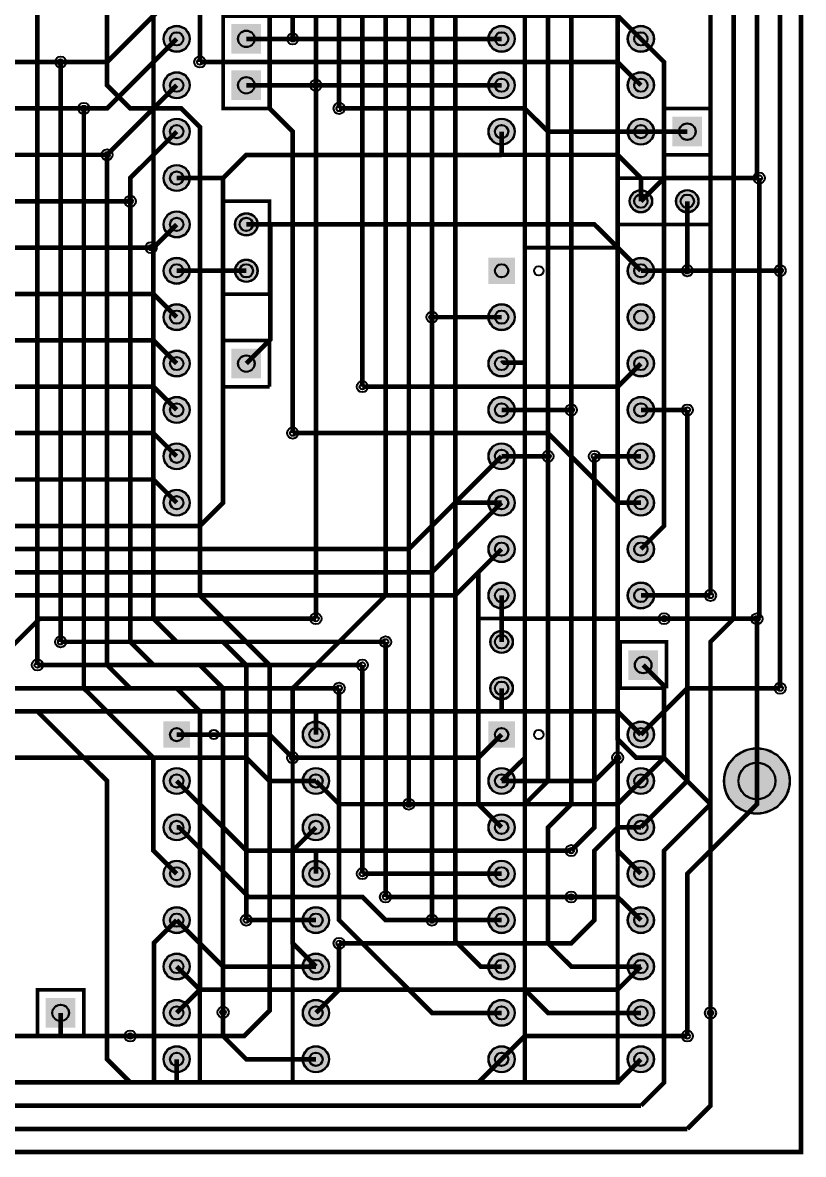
# Model space of a CAD drawing. Header units: millimetres. Extents: x 0 to 244, y -1 to 136.
# Drawn here: x 197.3 to 240, y -0.1 to 61.8 of the extents above; entities that cross this region are included whole.
import ezdxf

# ---------------------------------------------------------------- set-up
doc = ezdxf.new("R2010")
doc.units = ezdxf.units.MM
for name, color, linetype, true_color in [('BoardOutLine', 7, 'Continuous', 0xff00ff), ('BottomLayer', 7, 'Continuous', 0x0000ff), ('BottomSolderMaskLayer', 7, 'Continuous', 0xaa00ff), ('Hole', 7, 'Continuous', 0x222222), ('Multi-Layer', 7, 'Continuous', 0xc0c0c0), ('TopLayer', 7, 'Continuous', 0xff0000), ('TopSilkLayer', 7, 'Continuous', 0xffcc00), ('TopSolderMaskLayer', 7, 'Continuous', 0x800080)]:
    doc.layers.add(name, color=color, linetype=linetype, true_color=true_color)

msp = doc.modelspace()

# ---------------------------------------------------------------- hatches: boundary and pattern name
at = {"layer": 'BottomSolderMaskLayer'}
for points in [[(205.017, 60.96, 1), (206.464, 60.96, 1)], [(210.363, 61.773), (210.363, 60.147), (208.738, 60.147), (208.738, 61.773)], [(222.797, 60.96, 1), (224.244, 60.96, 1)], [(230.417, 60.96, 1), (231.864, 60.96, 1)], [(205.017, 58.42, 1), (206.464, 58.42, 1)], [(210.363, 59.233), (210.363, 57.607), (208.738, 57.607), (208.738, 59.233)], [(222.797, 58.42, 1), (224.244, 58.42, 1)], [(230.417, 58.42, 1), (231.864, 58.42, 1)], [(205.017, 55.88, 1), (206.464, 55.88, 1)], [(222.797, 55.88, 1), (224.244, 55.88, 1)], [(230.417, 55.88, 1), (231.864, 55.88, 1)], [(234.493, 56.693), (234.493, 55.067), (232.868, 55.067), (232.868, 56.693)], [(205.017, 53.34, 1), (206.464, 53.34, 1)], [(230.518, 52.07, 1), (231.763, 52.07, 1)], [(233.058, 52.07, 1), (234.303, 52.07, 1)], [(205.017, 50.8, 1), (206.464, 50.8, 1)], [(208.928, 50.8, 1), (210.173, 50.8, 1)], [(205.017, 48.26, 1), (206.464, 48.26, 1)], [(224.244, 48.984), (224.244, 47.536), (222.797, 47.536), (222.797, 48.984)], [(230.417, 48.26, 1), (231.864, 48.26, 1)], [(208.928, 48.26, 1), (210.173, 48.26, 1)], [(205.017, 45.72, 1), (206.464, 45.72, 1)], [(222.797, 45.72, 1), (224.244, 45.72, 1)], [(230.417, 45.72, 1), (231.864, 45.72, 1)], [(205.017, 43.18, 1), (206.464, 43.18, 1)], [(210.363, 43.993), (210.363, 42.367), (208.738, 42.367), (208.738, 43.993)], [(222.797, 43.18, 1), (224.244, 43.18, 1)], [(230.417, 43.18, 1), (231.864, 43.18, 1)], [(205.017, 40.64, 1), (206.464, 40.64, 1)], [(222.797, 40.64, 1), (224.244, 40.64, 1)], [(230.417, 40.64, 1), (231.864, 40.64, 1)], [(205.017, 38.1, 1), (206.464, 38.1, 1)], [(222.797, 38.1, 1), (224.244, 38.1, 1)], [(230.417, 38.1, 1), (231.864, 38.1, 1)], [(205.017, 35.56, 1), (206.464, 35.56, 1)], [(222.797, 35.56, 1), (224.244, 35.56, 1)], [(230.417, 35.56, 1), (231.864, 35.56, 1)], [(222.797, 33.02, 1), (224.244, 33.02, 1)], [(230.417, 33.02, 1), (231.864, 33.02, 1)], [(222.797, 30.48, 1), (224.244, 30.48, 1)], [(230.417, 30.48, 1), (231.864, 30.48, 1)], [(222.898, 27.94, 1), (224.143, 27.94, 1)], [(232.08, 27.483), (232.08, 25.857), (230.455, 25.857), (230.455, 27.483)], [(222.898, 25.4, 1), (224.143, 25.4, 1)], [(206.464, 23.584), (206.464, 22.136), (205.017, 22.136), (205.017, 23.584)], [(212.637, 22.86, 1), (214.084, 22.86, 1)], [(224.244, 23.584), (224.244, 22.136), (222.797, 22.136), (222.797, 23.584)], [(230.417, 22.86, 1), (231.864, 22.86, 1)], [(235.687, 20.32, 1), (239.294, 20.32, 1)], [(205.017, 20.32, 1), (206.464, 20.32, 1)], [(212.637, 20.32, 1), (214.084, 20.32, 1)], [(222.797, 20.32, 1), (224.244, 20.32, 1)], [(230.417, 20.32, 1), (231.864, 20.32, 1)], [(205.017, 17.78, 1), (206.464, 17.78, 1)], [(212.637, 17.78, 1), (214.084, 17.78, 1)], [(222.797, 17.78, 1), (224.244, 17.78, 1)], [(230.417, 17.78, 1), (231.864, 17.78, 1)], [(205.017, 15.24, 1), (206.464, 15.24, 1)], [(212.637, 15.24, 1), (214.084, 15.24, 1)], [(222.797, 15.24, 1), (224.244, 15.24, 1)], [(230.417, 15.24, 1), (231.864, 15.24, 1)], [(205.017, 12.7, 1), (206.464, 12.7, 1)], [(212.637, 12.7, 1), (214.084, 12.7, 1)], [(222.797, 12.7, 1), (224.244, 12.7, 1)], [(230.417, 12.7, 1), (231.864, 12.7, 1)], [(205.017, 10.16, 1), (206.464, 10.16, 1)], [(212.637, 10.16, 1), (214.084, 10.16, 1)], [(222.797, 10.16, 1), (224.244, 10.16, 1)], [(230.417, 10.16, 1), (231.864, 10.16, 1)], [(200.203, 8.433), (200.203, 6.807), (198.578, 6.807), (198.578, 8.433)], [(205.017, 7.62, 1), (206.464, 7.62, 1)], [(212.637, 7.62, 1), (214.084, 7.62, 1)], [(222.797, 7.62, 1), (224.244, 7.62, 1)], [(230.417, 7.62, 1), (231.864, 7.62, 1)], [(205.017, 5.08, 1), (206.464, 5.08, 1)], [(212.637, 5.08, 1), (214.084, 5.08, 1)], [(222.797, 5.08, 1), (224.244, 5.08, 1)], [(230.417, 5.08, 1), (231.864, 5.08, 1)]]:
    msp.add_hatch(color=256, dxfattribs=at).paths.add_polyline_path(points)
at = {"layer": 'Multi-Layer'}
for points in [[(205.042, 60.96, 1), (206.439, 60.96, 1)], [(210.338, 61.748), (210.338, 60.173), (208.763, 60.173), (208.763, 61.748)], [(222.822, 60.96, 1), (224.219, 60.96, 1)], [(230.442, 60.96, 1), (231.839, 60.96, 1)], [(205.042, 58.42, 1), (206.439, 58.42, 1)], [(210.338, 59.208), (210.338, 57.633), (208.763, 57.633), (208.763, 59.208)], [(222.822, 58.42, 1), (224.219, 58.42, 1)], [(230.442, 58.42, 1), (231.839, 58.42, 1)], [(205.042, 55.88, 1), (206.439, 55.88, 1)], [(222.822, 55.88, 1), (224.219, 55.88, 1)], [(230.442, 55.88, 1), (231.839, 55.88, 1)], [(234.468, 56.668), (234.468, 55.093), (232.893, 55.093), (232.893, 56.668)], [(205.042, 53.34, 1), (206.439, 53.34, 1)], [(230.544, 52.07, 1), (231.737, 52.07, 1)], [(233.084, 52.07, 1), (234.277, 52.07, 1)], [(205.042, 50.8, 1), (206.439, 50.8, 1)], [(208.954, 50.8, 1), (210.147, 50.8, 1)], [(205.042, 48.26, 1), (206.439, 48.26, 1)], [(208.954, 48.26, 1), (210.147, 48.26, 1)], [(224.219, 48.959), (224.219, 47.562), (222.822, 47.562), (222.822, 48.959)], [(230.442, 48.26, 1), (231.839, 48.26, 1)], [(205.042, 45.72, 1), (206.439, 45.72, 1)], [(222.822, 45.72, 1), (224.219, 45.72, 1)], [(230.442, 45.72, 1), (231.839, 45.72, 1)], [(205.042, 43.18, 1), (206.439, 43.18, 1)], [(210.338, 43.967), (210.338, 42.393), (208.763, 42.393), (208.763, 43.967)], [(222.822, 43.18, 1), (224.219, 43.18, 1)], [(230.442, 43.18, 1), (231.839, 43.18, 1)], [(205.042, 40.64, 1), (206.439, 40.64, 1)], [(222.822, 40.64, 1), (224.219, 40.64, 1)], [(230.442, 40.64, 1), (231.839, 40.64, 1)], [(205.042, 38.1, 1), (206.439, 38.1, 1)], [(222.822, 38.1, 1), (224.219, 38.1, 1)], [(230.442, 38.1, 1), (231.839, 38.1, 1)], [(205.042, 35.56, 1), (206.439, 35.56, 1)], [(222.822, 35.56, 1), (224.219, 35.56, 1)], [(230.442, 35.56, 1), (231.839, 35.56, 1)], [(222.822, 33.02, 1), (224.219, 33.02, 1)], [(230.442, 33.02, 1), (231.839, 33.02, 1)], [(222.822, 30.48, 1), (224.219, 30.48, 1)], [(230.442, 30.48, 1), (231.839, 30.48, 1)], [(222.924, 27.94, 1), (224.117, 27.94, 1)], [(232.055, 27.457), (232.055, 25.883), (230.48, 25.883), (230.48, 27.457)], [(222.924, 25.4, 1), (224.117, 25.4, 1)], [(206.439, 23.559), (206.439, 22.162), (205.042, 22.162), (205.042, 23.559)], [(212.662, 22.86, 1), (214.059, 22.86, 1)], [(224.219, 23.559), (224.219, 22.162), (222.822, 22.162), (222.822, 23.559)], [(230.442, 22.86, 1), (231.839, 22.86, 1)], [(205.042, 20.32, 1), (206.439, 20.32, 1)], [(212.662, 20.32, 1), (214.059, 20.32, 1)], [(222.822, 20.32, 1), (224.219, 20.32, 1)], [(230.442, 20.32, 1), (231.839, 20.32, 1)], [(205.042, 17.78, 1), (206.439, 17.78, 1)], [(212.662, 17.78, 1), (214.059, 17.78, 1)], [(222.822, 17.78, 1), (224.219, 17.78, 1)], [(230.442, 17.78, 1), (231.839, 17.78, 1)], [(205.042, 15.24, 1), (206.439, 15.24, 1)], [(212.662, 15.24, 1), (214.059, 15.24, 1)], [(222.822, 15.24, 1), (224.219, 15.24, 1)], [(230.442, 15.24, 1), (231.839, 15.24, 1)], [(205.042, 12.7, 1), (206.439, 12.7, 1)], [(212.662, 12.7, 1), (214.059, 12.7, 1)], [(222.822, 12.7, 1), (224.219, 12.7, 1)], [(230.442, 12.7, 1), (231.839, 12.7, 1)], [(205.042, 10.16, 1), (206.439, 10.16, 1)], [(212.662, 10.16, 1), (214.059, 10.16, 1)], [(222.822, 10.16, 1), (224.219, 10.16, 1)], [(230.442, 10.16, 1), (231.839, 10.16, 1)], [(200.178, 8.407), (200.178, 6.833), (198.603, 6.833), (198.603, 8.407)], [(205.042, 7.62, 1), (206.439, 7.62, 1)], [(212.662, 7.62, 1), (214.059, 7.62, 1)], [(222.822, 7.62, 1), (224.219, 7.62, 1)], [(230.442, 7.62, 1), (231.839, 7.62, 1)], [(205.042, 5.08, 1), (206.439, 5.08, 1)], [(212.662, 5.08, 1), (214.059, 5.08, 1)], [(222.822, 5.08, 1), (224.219, 5.08, 1)], [(230.442, 5.08, 1), (231.839, 5.08, 1)]]:
    msp.add_hatch(color=256, dxfattribs=at).paths.add_polyline_path(points)
at = {"layer": 'TopSolderMaskLayer'}
for points in [[(205.017, 60.96, 1), (206.464, 60.96, 1)], [(210.363, 61.773), (210.363, 60.147), (208.738, 60.147), (208.738, 61.773)], [(222.797, 60.96, 1), (224.244, 60.96, 1)], [(230.417, 60.96, 1), (231.864, 60.96, 1)], [(205.017, 58.42, 1), (206.464, 58.42, 1)], [(210.363, 59.233), (210.363, 57.607), (208.738, 57.607), (208.738, 59.233)], [(222.797, 58.42, 1), (224.244, 58.42, 1)], [(230.417, 58.42, 1), (231.864, 58.42, 1)], [(205.017, 55.88, 1), (206.464, 55.88, 1)], [(222.797, 55.88, 1), (224.244, 55.88, 1)], [(230.417, 55.88, 1), (231.864, 55.88, 1)], [(234.493, 56.693), (234.493, 55.067), (232.868, 55.067), (232.868, 56.693)], [(205.017, 53.34, 1), (206.464, 53.34, 1)], [(230.518, 52.07, 1), (231.763, 52.07, 1)], [(233.058, 52.07, 1), (234.303, 52.07, 1)], [(205.017, 50.8, 1), (206.464, 50.8, 1)], [(208.928, 50.8, 1), (210.173, 50.8, 1)], [(205.017, 48.26, 1), (206.464, 48.26, 1)], [(224.244, 48.984), (224.244, 47.536), (222.797, 47.536), (222.797, 48.984)], [(230.417, 48.26, 1), (231.864, 48.26, 1)], [(208.928, 48.26, 1), (210.173, 48.26, 1)], [(205.017, 45.72, 1), (206.464, 45.72, 1)], [(222.797, 45.72, 1), (224.244, 45.72, 1)], [(230.417, 45.72, 1), (231.864, 45.72, 1)], [(205.017, 43.18, 1), (206.464, 43.18, 1)], [(210.363, 43.993), (210.363, 42.367), (208.738, 42.367), (208.738, 43.993)], [(222.797, 43.18, 1), (224.244, 43.18, 1)], [(230.417, 43.18, 1), (231.864, 43.18, 1)], [(205.017, 40.64, 1), (206.464, 40.64, 1)], [(222.797, 40.64, 1), (224.244, 40.64, 1)], [(230.417, 40.64, 1), (231.864, 40.64, 1)], [(205.017, 38.1, 1), (206.464, 38.1, 1)], [(222.797, 38.1, 1), (224.244, 38.1, 1)], [(230.417, 38.1, 1), (231.864, 38.1, 1)], [(205.017, 35.56, 1), (206.464, 35.56, 1)], [(222.797, 35.56, 1), (224.244, 35.56, 1)], [(230.417, 35.56, 1), (231.864, 35.56, 1)], [(222.797, 33.02, 1), (224.244, 33.02, 1)], [(230.417, 33.02, 1), (231.864, 33.02, 1)], [(222.797, 30.48, 1), (224.244, 30.48, 1)], [(230.417, 30.48, 1), (231.864, 30.48, 1)], [(222.898, 27.94, 1), (224.143, 27.94, 1)], [(232.08, 27.483), (232.08, 25.857), (230.455, 25.857), (230.455, 27.483)], [(222.898, 25.4, 1), (224.143, 25.4, 1)], [(206.464, 23.584), (206.464, 22.136), (205.017, 22.136), (205.017, 23.584)], [(212.637, 22.86, 1), (214.084, 22.86, 1)], [(224.244, 23.584), (224.244, 22.136), (222.797, 22.136), (222.797, 23.584)], [(230.417, 22.86, 1), (231.864, 22.86, 1)], [(235.687, 20.32, 1), (239.294, 20.32, 1)], [(205.017, 20.32, 1), (206.464, 20.32, 1)], [(212.637, 20.32, 1), (214.084, 20.32, 1)], [(222.797, 20.32, 1), (224.244, 20.32, 1)], [(230.417, 20.32, 1), (231.864, 20.32, 1)], [(205.017, 17.78, 1), (206.464, 17.78, 1)], [(212.637, 17.78, 1), (214.084, 17.78, 1)], [(222.797, 17.78, 1), (224.244, 17.78, 1)], [(230.417, 17.78, 1), (231.864, 17.78, 1)], [(205.017, 15.24, 1), (206.464, 15.24, 1)], [(212.637, 15.24, 1), (214.084, 15.24, 1)], [(222.797, 15.24, 1), (224.244, 15.24, 1)], [(230.417, 15.24, 1), (231.864, 15.24, 1)], [(205.017, 12.7, 1), (206.464, 12.7, 1)], [(212.637, 12.7, 1), (214.084, 12.7, 1)], [(222.797, 12.7, 1), (224.244, 12.7, 1)], [(230.417, 12.7, 1), (231.864, 12.7, 1)], [(205.017, 10.16, 1), (206.464, 10.16, 1)], [(212.637, 10.16, 1), (214.084, 10.16, 1)], [(222.797, 10.16, 1), (224.244, 10.16, 1)], [(230.417, 10.16, 1), (231.864, 10.16, 1)], [(200.203, 8.433), (200.203, 6.807), (198.578, 6.807), (198.578, 8.433)], [(205.017, 7.62, 1), (206.464, 7.62, 1)], [(212.637, 7.62, 1), (214.084, 7.62, 1)], [(222.797, 7.62, 1), (224.244, 7.62, 1)], [(230.417, 7.62, 1), (231.864, 7.62, 1)], [(205.017, 5.08, 1), (206.464, 5.08, 1)], [(212.637, 5.08, 1), (214.084, 5.08, 1)], [(222.797, 5.08, 1), (224.244, 5.08, 1)], [(230.417, 5.08, 1), (231.864, 5.08, 1)]]:
    msp.add_hatch(color=256, dxfattribs=at).paths.add_polyline_path(points)

# ---------------------------------------------------------------- linework, layer by layer
at = {"layer": 'BoardOutLine', "const_width": 0.254}
msp.add_lwpolyline([(0.127, 0), (239.903, 0), (239.903, 129.921), (0, 129.921), (0, 0), (0.127, 0)], close=True, dxfattribs=at)
at = {"layer": 'BottomLayer', "const_width": 0.254}
for points in [[(223.52, 121.92), (227.33, 118.11), (227.33, 69.85), (226.06, 68.58), (226.06, 38.1)], [(223.52, 119.38), (226.06, 116.84), (226.06, 71.12), (224.79, 69.85), (224.79, 21.59), (223.52, 20.32)], [(231.14, 119.38), (228.6, 116.84), (228.6, 68.58), (227.33, 67.31), (227.33, 40.64)], [(213.36, 93.98), (214.63, 93.98), (215.9, 92.71), (215.9, 41.91)], [(218.443, 19.05), (218.443, 91.44)], [(207.01, 59.69), (207.01, 87.63), (205.74, 88.9)], [(220.98, 35.56), (220.98, 73.66), (219.71, 74.93), (219.71, 87.63)], [(212.09, 78.74), (212.09, 60.96)], [(213.36, 77.47), (213.36, 58.42)], [(214.63, 76.2), (214.63, 57.15)], [(210.82, 74.93), (210.82, 57.15), (212.09, 55.88), (212.09, 39.37)], [(212.09, 21.59), (212.09, 25.4), (217.17, 30.48), (217.17, 73.66)], [(219.71, 45.72), (219.71, 72.39)], [(190.5, 68.58), (196.85, 68.58), (198.12, 67.31), (198.12, 26.67)], [(201.93, 67.31), (201.93, 58.42), (203.2, 57.15), (205.994, 57.15), (207.01, 56.134), (207.01, 30.48), (210.82, 26.67), (210.82, 7.749), (209.422, 6.35), (203.2, 6.35)], [(232.41, 64.77), (230.632, 64.77), (229.87, 64.008), (229.87, 22.606), (230.886, 21.59), (232.41, 21.59), (234.95, 19.05), (234.95, 7.62)], [(190.5, 63.5), (194.31, 63.5), (195.58, 62.23), (195.58, 25.4), (196.85, 24.13), (198.12, 24.13), (201.93, 20.32), (201.93, 5.08), (203.2, 3.81), (229.87, 3.81), (231.14, 5.08)], [(199.39, 59.69), (199.39, 27.94)], [(213.36, 58.42), (213.36, 29.21)], [(200.66, 57.15), (200.66, 25.4), (204.47, 21.59), (204.47, 16.51), (205.74, 15.24)], [(233.68, 55.88), (231.14, 55.88)], [(201.93, 54.61), (201.93, 26.67), (203.2, 25.4), (205.74, 25.4), (207.01, 24.13), (207.01, 8.89), (205.74, 7.62)], [(237.617, 53.34), (232.41, 53.34), (231.14, 52.07)], [(203.2, 52.07), (203.2, 27.94), (204.47, 26.67), (207.01, 26.67), (208.28, 25.4), (208.28, 7.653)], [(204.343, 49.53), (204.47, 49.53), (204.47, 29.21), (205.74, 27.94), (208.28, 27.94), (209.55, 26.67), (209.55, 12.7)], [(231.14, 48.26), (238.76, 48.26)], [(219.71, 12.7), (219.71, 45.72)], [(223.52, 43.18), (223.561, 43.221), (224.79, 43.221)], [(227.33, 40.64), (227.33, 19.05), (226.06, 17.78), (226.06, 11.43), (227.33, 10.16), (231.14, 10.16)], [(231.14, 40.64), (233.68, 40.64)], [(226.06, 38.1), (226.06, 20.32), (224.79, 19.05), (224.79, 8.89), (226.06, 7.62), (231.14, 7.62)], [(227.33, 16.51), (228.6, 17.78), (228.6, 38.1)], [(223.52, 10.16), (222.377, 10.16), (220.98, 11.557), (220.98, 35.56), (223.52, 35.56)], [(223.52, 33.02), (222.25, 31.75), (222.25, 19.05), (223.52, 17.78)], [(231.14, 30.48), (234.95, 30.48)], [(237.49, 29.2), (237.48, 29.21), (232.41, 29.21)], [(217.17, 13.97), (217.17, 27.94)], [(215.9, 26.67), (215.9, 15.24)], [(214.63, 25.4), (214.63, 12.7), (219.71, 7.62), (223.52, 7.62)], [(231.14, 22.86), (233.68, 25.4), (238.76, 25.4)], [(229.87, 21.59), (229.87, 16.51), (231.14, 15.24)], [(213.36, 17.78), (212.09, 16.51), (212.09, 11.43), (213.36, 10.16)], [(231.14, 12.7), (229.87, 13.97), (227.33, 13.97)], [(214.63, 11.43), (214.63, 8.89), (213.36, 7.62)], [(223.52, 5.08), (224.79, 6.35), (233.68, 6.35)]]:
    msp.add_lwpolyline(points, dxfattribs=at)
at = {"layer": 'BottomSolderMaskLayer'}
for centre, radius in [((205.74, 60.96), 0.724), ((209.55, 60.96), 0.459), ((223.52, 60.96), 0.724), ((231.14, 60.96), 0.724), ((205.74, 60.96), 0.369), ((223.52, 60.96), 0.369), ((231.14, 60.96), 0.369), ((205.74, 58.42), 0.724), ((209.55, 58.42), 0.459), ((223.52, 58.42), 0.724), ((231.14, 58.42), 0.724), ((205.74, 58.42), 0.369), ((223.52, 58.42), 0.369), ((231.14, 58.42), 0.369), ((205.74, 55.88), 0.724), ((223.52, 55.88), 0.724), ((231.14, 55.88), 0.724), ((205.74, 55.88), 0.369), ((223.52, 55.88), 0.369), ((231.14, 55.88), 0.369), ((233.68, 55.88), 0.459), ((205.74, 53.34), 0.724), ((205.74, 53.34), 0.369), ((231.14, 52.07), 0.622), ((233.68, 52.07), 0.622), ((231.14, 52.07), 0.371), ((233.68, 52.07), 0.371), ((205.74, 50.8), 0.724), ((205.74, 50.8), 0.369), ((209.55, 50.8), 0.622), ((209.55, 50.8), 0.371), ((205.74, 48.26), 0.724), ((231.14, 48.26), 0.724), ((205.74, 48.26), 0.369), ((209.55, 48.26), 0.622), ((209.55, 48.26), 0.371), ((223.52, 48.26), 0.369), ((231.14, 48.26), 0.369), ((205.74, 45.72), 0.724), ((205.74, 45.72), 0.369), ((223.52, 45.72), 0.724), ((223.52, 45.72), 0.369), ((231.14, 45.72), 0.724), ((231.14, 45.72), 0.369), ((205.74, 43.18), 0.724), ((205.74, 43.18), 0.369), ((209.55, 43.18), 0.459), ((223.52, 43.18), 0.724), ((223.52, 43.18), 0.369), ((231.14, 43.18), 0.724), ((231.14, 43.18), 0.369), ((205.74, 40.64), 0.724), ((205.74, 40.64), 0.369), ((223.52, 40.64), 0.724), ((223.52, 40.64), 0.369), ((231.14, 40.64), 0.724), ((231.14, 40.64), 0.369), ((205.74, 38.1), 0.724), ((205.74, 38.1), 0.369), ((223.52, 38.1), 0.724), ((223.52, 38.1), 0.369), ((231.14, 38.1), 0.724), ((231.14, 38.1), 0.369), ((205.74, 35.56), 0.724), ((223.52, 35.56), 0.724), ((231.14, 35.56), 0.724), ((205.74, 35.56), 0.369), ((223.52, 35.56), 0.369), ((231.14, 35.56), 0.369), ((223.52, 33.02), 0.724), ((231.14, 33.02), 0.724), ((223.52, 33.02), 0.369), ((231.14, 33.02), 0.369), ((223.52, 30.48), 0.724), ((231.14, 30.48), 0.724), ((223.52, 30.48), 0.369), ((231.14, 30.48), 0.369), ((223.52, 27.94), 0.622), ((223.52, 27.94), 0.371), ((231.267, 26.67), 0.459), ((223.52, 25.4), 0.622), ((223.52, 25.4), 0.371), ((213.36, 22.86), 0.724), ((231.14, 22.86), 0.724), ((205.74, 22.86), 0.369), ((213.36, 22.86), 0.369), ((223.52, 22.86), 0.369), ((231.14, 22.86), 0.369), ((237.49, 20.32), 1.803), ((237.49, 20.32), 1.014), ((205.74, 20.32), 0.724), ((205.74, 20.32), 0.369), ((213.36, 20.32), 0.724), ((213.36, 20.32), 0.369), ((223.52, 20.32), 0.724), ((223.52, 20.32), 0.369), ((231.14, 20.32), 0.724), ((231.14, 20.32), 0.369), ((205.74, 17.78), 0.724), ((205.74, 17.78), 0.369), ((213.36, 17.78), 0.724), ((213.36, 17.78), 0.369), ((223.52, 17.78), 0.724), ((223.52, 17.78), 0.369), ((231.14, 17.78), 0.724), ((231.14, 17.78), 0.369), ((205.74, 15.24), 0.724), ((205.74, 15.24), 0.369), ((213.36, 15.24), 0.724), ((213.36, 15.24), 0.369), ((223.52, 15.24), 0.724), ((223.52, 15.24), 0.369), ((231.14, 15.24), 0.724), ((231.14, 15.24), 0.369), ((205.74, 12.7), 0.724), ((205.74, 12.7), 0.369), ((213.36, 12.7), 0.724), ((213.36, 12.7), 0.369), ((223.52, 12.7), 0.724), ((223.52, 12.7), 0.369), ((231.14, 12.7), 0.724), ((231.14, 12.7), 0.369), ((205.74, 10.16), 0.724), ((213.36, 10.16), 0.724), ((223.52, 10.16), 0.724), ((231.14, 10.16), 0.724), ((205.74, 10.16), 0.369), ((213.36, 10.16), 0.369), ((223.52, 10.16), 0.369), ((231.14, 10.16), 0.369), ((199.39, 7.62), 0.459), ((205.74, 7.62), 0.724), ((213.36, 7.62), 0.724), ((223.52, 7.62), 0.724), ((231.14, 7.62), 0.724), ((205.74, 7.62), 0.369), ((213.36, 7.62), 0.369), ((223.52, 7.62), 0.369), ((231.14, 7.62), 0.369), ((205.74, 5.08), 0.724), ((213.36, 5.08), 0.724), ((223.52, 5.08), 0.724), ((231.14, 5.08), 0.724), ((205.74, 5.08), 0.369), ((213.36, 5.08), 0.369), ((223.52, 5.08), 0.369), ((231.14, 5.08), 0.369)]:
    msp.add_circle(centre, radius, dxfattribs=at)
at = {"layer": 'Hole'}
for centre in [(212.09, 60.96), (199.39, 59.69), (207.01, 59.69), (213.36, 58.42), (200.66, 57.15), (214.63, 57.15), (201.93, 54.61), (237.617, 53.34), (203.2, 52.07), (204.343, 49.53), (233.68, 48.26), (238.76, 48.271), (219.71, 45.72), (215.9, 41.91), (227.33, 40.64), (233.68, 40.64), (212.09, 39.37), (226.06, 38.1), (228.6, 38.1), (234.95, 30.48), (213.36, 29.21), (232.41, 29.21), (237.49, 29.2), (199.39, 27.94), (217.17, 27.94), (198.12, 26.67), (215.9, 26.67), (214.63, 25.4), (238.76, 25.4), (212.09, 21.59), (229.87, 21.59), (218.442, 19.05), (227.33, 16.51), (215.9, 15.24), (217.17, 13.97), (227.33, 13.97), (209.55, 12.7), (219.71, 12.7), (214.63, 11.43), (208.28, 7.653), (234.95, 7.62), (203.2, 6.35), (233.68, 6.35)]:
    msp.add_circle(centre, 0.152, dxfattribs=at)
at = {"layer": 'Multi-Layer'}
for centre, radius in [((205.74, 60.96), 0.699), ((209.55, 60.96), 0.445), ((223.52, 60.96), 0.699), ((231.14, 60.96), 0.699), ((205.74, 60.96), 0.356), ((212.09, 60.96), 0.305), ((223.52, 60.96), 0.356), ((231.14, 60.96), 0.356), ((199.39, 59.69), 0.305), ((207.01, 59.69), 0.305), ((205.74, 58.42), 0.699), ((223.52, 58.42), 0.699), ((231.14, 58.42), 0.699), ((205.74, 58.42), 0.356), ((209.55, 58.42), 0.445), ((213.36, 58.42), 0.305), ((223.52, 58.42), 0.356), ((231.14, 58.42), 0.356), ((200.66, 57.15), 0.305), ((214.63, 57.15), 0.305), ((205.74, 55.88), 0.699), ((223.52, 55.88), 0.699), ((231.14, 55.88), 0.699), ((205.74, 55.88), 0.356), ((223.52, 55.88), 0.356), ((231.14, 55.88), 0.356), ((233.68, 55.88), 0.445), ((201.93, 54.61), 0.305), ((205.74, 53.34), 0.699), ((205.74, 53.34), 0.356), ((237.617, 53.34), 0.305), ((203.2, 52.07), 0.305), ((231.14, 52.07), 0.597), ((231.14, 52.07), 0.356), ((233.68, 52.07), 0.597), ((233.68, 52.07), 0.356), ((205.74, 50.8), 0.699), ((205.74, 50.8), 0.356), ((209.55, 50.8), 0.597), ((209.55, 50.8), 0.356), ((204.343, 49.53), 0.305), ((205.74, 48.26), 0.699), ((205.74, 48.26), 0.356), ((209.55, 48.26), 0.597), ((209.55, 48.26), 0.356), ((223.52, 48.26), 0.356), ((231.14, 48.26), 0.699), ((231.14, 48.26), 0.356), ((233.68, 48.26), 0.305), ((238.76, 48.271), 0.305), ((205.74, 45.72), 0.699), ((205.74, 45.72), 0.356), ((219.71, 45.72), 0.305), ((223.52, 45.72), 0.699), ((223.52, 45.72), 0.356), ((231.14, 45.72), 0.699), ((231.14, 45.72), 0.356), ((205.74, 43.18), 0.699), ((205.74, 43.18), 0.356), ((209.55, 43.18), 0.445), ((223.52, 43.18), 0.699), ((223.52, 43.18), 0.356), ((231.14, 43.18), 0.699), ((231.14, 43.18), 0.356), ((215.9, 41.91), 0.305), ((205.74, 40.64), 0.699), ((205.74, 40.64), 0.356), ((223.52, 40.64), 0.699), ((223.52, 40.64), 0.356), ((227.33, 40.64), 0.305), ((231.14, 40.64), 0.699), ((231.14, 40.64), 0.356), ((233.68, 40.64), 0.305), ((212.09, 39.37), 0.305), ((205.74, 38.1), 0.699), ((205.74, 38.1), 0.356), ((223.52, 38.1), 0.699), ((223.52, 38.1), 0.356), ((231.14, 38.1), 0.699), ((231.14, 38.1), 0.356), ((226.06, 38.1), 0.305), ((228.6, 38.1), 0.305), ((205.74, 35.56), 0.699), ((223.52, 35.56), 0.699), ((231.14, 35.56), 0.699), ((205.74, 35.56), 0.356), ((223.52, 35.56), 0.356), ((231.14, 35.56), 0.356), ((223.52, 33.02), 0.699), ((231.14, 33.02), 0.699), ((223.52, 33.02), 0.356), ((231.14, 33.02), 0.356), ((223.52, 30.48), 0.699), ((231.14, 30.48), 0.699), ((223.52, 30.48), 0.356), ((231.14, 30.48), 0.356), ((234.95, 30.48), 0.305), ((213.36, 29.21), 0.305), ((232.41, 29.21), 0.305), ((237.49, 29.2), 0.305), ((223.52, 27.94), 0.597), ((199.39, 27.94), 0.305), ((217.17, 27.94), 0.305), ((223.52, 27.94), 0.356), ((198.12, 26.67), 0.305), ((215.9, 26.67), 0.305), ((231.267, 26.67), 0.445), ((214.63, 25.4), 0.305), ((223.52, 25.4), 0.597), ((223.52, 25.4), 0.356), ((238.76, 25.4), 0.305), ((213.36, 22.86), 0.699), ((231.14, 22.86), 0.699), ((205.74, 22.86), 0.356), ((213.36, 22.86), 0.356), ((223.52, 22.86), 0.356), ((231.14, 22.86), 0.356), ((212.09, 21.59), 0.305), ((229.87, 21.59), 0.305), ((237.49, 20.32), 1.778), ((237.49, 20.32), 1), ((205.74, 20.32), 0.699), ((205.74, 20.32), 0.356), ((213.36, 20.32), 0.699), ((213.36, 20.32), 0.356), ((223.52, 20.32), 0.699), ((223.52, 20.32), 0.356), ((231.14, 20.32), 0.699), ((231.14, 20.32), 0.356), ((218.442, 19.05), 0.305), ((205.74, 17.78), 0.699), ((205.74, 17.78), 0.356), ((213.36, 17.78), 0.699), ((213.36, 17.78), 0.356), ((223.52, 17.78), 0.699), ((223.52, 17.78), 0.356), ((231.14, 17.78), 0.699), ((231.14, 17.78), 0.356), ((227.33, 16.51), 0.305), ((205.74, 15.24), 0.699), ((205.74, 15.24), 0.356), ((213.36, 15.24), 0.699), ((213.36, 15.24), 0.356), ((215.9, 15.24), 0.305), ((223.52, 15.24), 0.699), ((223.52, 15.24), 0.356), ((231.14, 15.24), 0.699), ((231.14, 15.24), 0.356), ((217.17, 13.97), 0.305), ((227.33, 13.97), 0.305), ((205.74, 12.7), 0.699), ((205.74, 12.7), 0.356), ((213.36, 12.7), 0.699), ((213.36, 12.7), 0.356), ((223.52, 12.7), 0.699), ((223.52, 12.7), 0.356), ((231.14, 12.7), 0.699), ((231.14, 12.7), 0.356), ((209.55, 12.7), 0.305), ((219.71, 12.7), 0.305), ((214.63, 11.43), 0.305), ((205.74, 10.16), 0.699), ((213.36, 10.16), 0.699), ((223.52, 10.16), 0.699), ((231.14, 10.16), 0.699), ((205.74, 10.16), 0.356), ((213.36, 10.16), 0.356), ((223.52, 10.16), 0.356), ((231.14, 10.16), 0.356), ((199.39, 7.62), 0.445), ((205.74, 7.62), 0.699), ((213.36, 7.62), 0.699), ((223.52, 7.62), 0.699), ((231.14, 7.62), 0.699), ((205.74, 7.62), 0.356), ((208.28, 7.653), 0.305), ((213.36, 7.62), 0.356), ((223.52, 7.62), 0.356), ((231.14, 7.62), 0.356), ((234.95, 7.62), 0.305), ((203.2, 6.35), 0.305), ((233.68, 6.35), 0.305), ((205.74, 5.08), 0.699), ((213.36, 5.08), 0.699), ((223.52, 5.08), 0.699), ((231.14, 5.08), 0.699), ((205.74, 5.08), 0.356), ((213.36, 5.08), 0.356), ((223.52, 5.08), 0.356), ((231.14, 5.08), 0.356)]:
    msp.add_circle(centre, radius, dxfattribs=at)
at = {"layer": 'TopLayer', "const_width": 0.254}
for points in [[(234.95, 30.48), (234.95, 90.17)], [(237.617, 53.34), (237.49, 53.34), (237.49, 78.74)], [(236.22, 77.47), (236.22, 29.21), (234.95, 27.94), (234.95, 19.05), (232.41, 16.51), (232.41, 3.802), (231.148, 2.54)], [(238.76, 48.271), (238.76, 73.66)], [(199.39, 59.69), (201.93, 59.69), (205.74, 63.5)], [(231.14, 60.96), (229.87, 62.23), (208.28, 62.23)], [(200.66, 57.15), (201.93, 57.15), (205.74, 60.96)], [(209.55, 60.96), (212.09, 60.96)], [(223.52, 60.96), (212.09, 60.96)], [(231.14, 60.96), (232.41, 59.69), (232.41, 34.29), (231.14, 33.02)], [(160.02, 49.53), (161.29, 49.53), (171.45, 59.69), (199.39, 59.69)], [(231.14, 58.42), (229.87, 59.69), (207.01, 59.69)], [(201.93, 54.61), (205.74, 58.42)], [(209.55, 58.42), (213.36, 58.42)], [(213.36, 58.42), (223.52, 58.42)], [(160.02, 46.99), (161.29, 46.99), (171.45, 57.15), (200.665, 57.15)], [(214.63, 57.15), (222.25, 57.15), (224.79, 57.15), (226.06, 55.88), (231.14, 55.88)], [(203.2, 52.07), (203.2, 53.34), (205.74, 55.88)], [(223.52, 55.88), (223.52, 54.61), (229.87, 54.61), (231.14, 53.34), (231.14, 52.07)], [(159.899, 44.45), (161.29, 44.45), (171.45, 54.61), (201.93, 54.61)], [(223.52, 54.608), (209.548, 54.608), (208.28, 53.34), (205.74, 53.34)], [(190.5, 34.29), (207.01, 34.29), (208.28, 35.56), (208.28, 53.34)], [(205.74, 48.26), (208.28, 48.26), (208.28, 53.34), (207.01, 53.34)], [(237.49, 29.2), (237.617, 29.327), (237.617, 53.34)], [(160.02, 41.91), (161.29, 41.91), (171.45, 52.07), (203.2, 52.07)], [(233.68, 52.07), (233.68, 48.26)], [(160.02, 39.37), (161.29, 39.37), (171.45, 49.53), (204.47, 49.53), (205.74, 50.8)], [(204.343, 49.53), (204.47, 49.53), (205.74, 50.8)], [(209.55, 43.18), (210.859, 44.489), (210.859, 50.8)], [(209.55, 50.8), (228.6, 50.8), (231.14, 48.26)], [(209.55, 48.26), (207.896, 48.26)], [(238.76, 25.4), (238.76, 48.271)], [(205.74, 45.72), (204.47, 46.99), (171.45, 46.99), (163.83, 39.37)], [(219.71, 45.72), (219.71, 45.72), (223.52, 45.72)], [(205.74, 43.18), (204.47, 44.45), (171.45, 44.45), (168.91, 41.91)], [(215.9, 41.91), (229.87, 41.91), (231.14, 43.18)], [(205.74, 40.64), (204.47, 41.91), (170.18, 41.91)], [(227.33, 40.64), (223.52, 40.64)], [(233.68, 40.64), (233.68, 20.32), (231.14, 17.78)], [(171.45, 39.37), (204.47, 39.37), (205.74, 38.1)], [(212.09, 39.37), (226.06, 39.37), (229.87, 35.56), (231.14, 35.56)], [(163.83, 33.02), (218.44, 33.02), (223.52, 38.1)], [(226.06, 38.1), (223.52, 38.1)], [(231.14, 38.1), (228.6, 38.1)], [(172.72, 36.83), (204.47, 36.83), (205.74, 35.56)], [(165.1, 31.75), (219.71, 31.75), (223.52, 35.56)], [(166.37, 30.48), (220.98, 30.48), (223.52, 33.02)], [(232.41, 29.21), (223.52, 29.21), (223.52, 30.48)], [(213.36, 29.21), (198.247, 29.21), (194.437, 25.4), (190.5, 25.4)], [(223.52, 27.94), (223.52, 29.495)], [(237.49, 29.2), (237.49, 19.05), (233.68, 15.24), (233.68, 6.35)], [(217.17, 27.94), (199.39, 27.94)], [(198.12, 26.67), (215.9, 26.67)], [(231.14, 20.32), (232.41, 21.59), (232.41, 25.527), (231.267, 26.67)], [(196.85, 25.4), (214.63, 25.4)], [(223.52, 25.4), (223.52, 24.13)], [(231.14, 22.86), (229.87, 24.13), (177.8, 24.13)], [(213.36, 22.86), (213.36, 24.13)], [(205.74, 22.86), (210.82, 22.86), (212.09, 21.59)], [(212.09, 21.59), (222.25, 21.59), (223.52, 22.86)], [(213.36, 20.32), (210.82, 20.32), (209.55, 21.59), (181.61, 21.59)], [(223.52, 20.32), (228.6, 20.32), (229.87, 21.59)], [(205.74, 20.32), (209.55, 16.51), (213.36, 16.51), (213.36, 15.24)], [(213.36, 20.32), (214.63, 19.05), (218.443, 19.05)], [(218.443, 19.05), (229.87, 19.05), (231.14, 20.32)], [(219.71, 12.7), (217.17, 12.7), (215.9, 13.97), (209.677, 13.97), (205.867, 17.78), (205.74, 17.78)], [(231.14, 17.78), (229.87, 17.78), (228.6, 16.51), (228.6, 12.7), (227.33, 11.43), (214.63, 11.43)], [(227.33, 16.51), (213.36, 16.51), (213.36, 15.24)], [(215.9, 15.24), (223.52, 15.24)], [(227.33, 13.97), (217.17, 13.97)], [(205.74, 12.7), (204.505, 11.464), (204.505, 3.81)], [(205.74, 12.7), (208.28, 10.16), (213.36, 10.16)], [(209.55, 12.7), (213.36, 12.7)], [(223.52, 12.7), (219.71, 12.7)], [(205.74, 10.16), (207.01, 8.89), (229.87, 8.89), (231.14, 10.16)], [(203.2, 6.35), (191.77, 6.35), (189.23, 8.89), (184.15, 8.89), (182.88, 7.62), (177.8, 7.62)], [(199.39, 7.62), (199.39, 6.35)], [(208.28, 7.653), (208.28, 6.35), (209.55, 5.08), (213.36, 5.08)], [(234.95, 7.62), (234.95, 2.541), (233.68, 1.27)], [(116.84, 5.08), (116.84, 3.81), (222.25, 3.81), (223.52, 5.08)], [(205.74, 5.08), (205.74, 3.81)], [(231.14, 2.54), (139.7, 2.54)], [(167.64, 1.27), (233.68, 1.27)]]:
    msp.add_lwpolyline(points, dxfattribs=at)
at = {"layer": 'TopSilkLayer'}
for points, const_width in [([(224.79, 74.93), (224.79, 54.61), (229.87, 54.61), (229.87, 74.93), (224.79, 74.93)], 0.229), ([(191.77, 69.85), (191.77, 34.29), (204.47, 34.29), (204.47, 69.85), (191.77, 69.85)], 0.229), ([(234.948, 53.338), (229.868, 53.338), (229.868, 50.798), (234.948, 50.798), (234.948, 53.338)], 0.201), ([(208.283, 52.068), (208.283, 46.988), (210.823, 46.988), (210.823, 52.068), (208.283, 52.068)], 0.201), ([(224.79, 49.53), (224.79, 29.21), (229.87, 29.21), (229.87, 49.53), (224.79, 49.53)], 0.229), ([(224.788, 24.133), (224.788, 29.213), (222.248, 29.213), (222.248, 24.133), (224.788, 24.133)], 0.201), ([(207.01, 24.13), (207.01, 3.81), (212.09, 3.81), (212.09, 24.13), (207.01, 24.13)], 0.229), ([(224.79, 24.13), (224.79, 3.81), (229.87, 3.81), (229.87, 24.13), (224.79, 24.13)], 0.229)]:
    msp.add_lwpolyline(points, close=True, dxfattribs=dict(at, const_width=const_width))
at = {"layer": 'TopSilkLayer', "const_width": 0.203}
for points in [[(210.82, 59.69), (208.28, 59.69), (208.28, 62.23), (210.82, 62.23), (210.82, 60.325)], [(210.82, 59.69), (210.82, 60.325)], [(210.82, 57.15), (208.28, 57.15), (208.28, 59.69), (210.82, 59.69), (210.82, 57.785)], [(210.82, 57.15), (210.82, 57.785)], [(234.95, 54.61), (232.41, 54.61), (232.41, 57.15), (234.95, 57.15), (234.95, 55.245)], [(234.95, 54.61), (234.95, 55.245)], [(210.82, 41.91), (208.28, 41.91), (208.28, 44.45), (210.82, 44.45), (210.82, 42.545)], [(210.82, 41.91), (210.82, 42.545)], [(232.537, 25.4), (229.997, 25.4), (229.997, 27.94), (232.537, 27.94), (232.537, 26.035)], [(232.537, 25.4), (232.537, 26.035)], [(200.66, 6.35), (198.12, 6.35), (198.12, 8.89), (200.66, 8.89), (200.66, 6.985)], [(200.66, 6.35), (200.66, 6.985)]]:
    msp.add_lwpolyline(points, dxfattribs=at)
at = {"layer": 'TopSilkLayer'}
for centre in [(225.552, 48.26), (207.772, 22.86), (225.552, 22.86)]:
    msp.add_circle(centre, 0.254, dxfattribs=at)
at = {"layer": 'TopSolderMaskLayer'}
for centre, radius in [((205.74, 60.96), 0.724), ((209.55, 60.96), 0.459), ((223.52, 60.96), 0.724), ((231.14, 60.96), 0.724), ((205.74, 60.96), 0.369), ((223.52, 60.96), 0.369), ((231.14, 60.96), 0.369), ((205.74, 58.42), 0.724), ((209.55, 58.42), 0.459), ((223.52, 58.42), 0.724), ((231.14, 58.42), 0.724), ((205.74, 58.42), 0.369), ((223.52, 58.42), 0.369), ((231.14, 58.42), 0.369), ((205.74, 55.88), 0.724), ((223.52, 55.88), 0.724), ((231.14, 55.88), 0.724), ((205.74, 55.88), 0.369), ((223.52, 55.88), 0.369), ((231.14, 55.88), 0.369), ((233.68, 55.88), 0.459), ((205.74, 53.34), 0.724), ((205.74, 53.34), 0.369), ((231.14, 52.07), 0.622), ((233.68, 52.07), 0.622), ((231.14, 52.07), 0.371), ((233.68, 52.07), 0.371), ((205.74, 50.8), 0.724), ((205.74, 50.8), 0.369), ((209.55, 50.8), 0.622), ((209.55, 50.8), 0.371), ((205.74, 48.26), 0.724), ((231.14, 48.26), 0.724), ((205.74, 48.26), 0.369), ((209.55, 48.26), 0.622), ((209.55, 48.26), 0.371), ((223.52, 48.26), 0.369), ((231.14, 48.26), 0.369), ((205.74, 45.72), 0.724), ((205.74, 45.72), 0.369), ((223.52, 45.72), 0.724), ((223.52, 45.72), 0.369), ((231.14, 45.72), 0.724), ((231.14, 45.72), 0.369), ((205.74, 43.18), 0.724), ((205.74, 43.18), 0.369), ((209.55, 43.18), 0.459), ((223.52, 43.18), 0.724), ((223.52, 43.18), 0.369), ((231.14, 43.18), 0.724), ((231.14, 43.18), 0.369), ((205.74, 40.64), 0.724), ((205.74, 40.64), 0.369), ((223.52, 40.64), 0.724), ((223.52, 40.64), 0.369), ((231.14, 40.64), 0.724), ((231.14, 40.64), 0.369), ((205.74, 38.1), 0.724), ((205.74, 38.1), 0.369), ((223.52, 38.1), 0.724), ((223.52, 38.1), 0.369), ((231.14, 38.1), 0.724), ((231.14, 38.1), 0.369), ((205.74, 35.56), 0.724), ((223.52, 35.56), 0.724), ((231.14, 35.56), 0.724), ((205.74, 35.56), 0.369), ((223.52, 35.56), 0.369), ((231.14, 35.56), 0.369), ((223.52, 33.02), 0.724), ((231.14, 33.02), 0.724), ((223.52, 33.02), 0.369), ((231.14, 33.02), 0.369), ((223.52, 30.48), 0.724), ((231.14, 30.48), 0.724), ((223.52, 30.48), 0.369), ((231.14, 30.48), 0.369), ((223.52, 27.94), 0.622), ((223.52, 27.94), 0.371), ((231.267, 26.67), 0.459), ((223.52, 25.4), 0.622), ((223.52, 25.4), 0.371), ((213.36, 22.86), 0.724), ((231.14, 22.86), 0.724), ((205.74, 22.86), 0.369), ((213.36, 22.86), 0.369), ((223.52, 22.86), 0.369), ((231.14, 22.86), 0.369), ((237.49, 20.32), 1.803), ((237.49, 20.32), 1.014), ((205.74, 20.32), 0.724), ((205.74, 20.32), 0.369), ((213.36, 20.32), 0.724), ((213.36, 20.32), 0.369), ((223.52, 20.32), 0.724), ((223.52, 20.32), 0.369), ((231.14, 20.32), 0.724), ((231.14, 20.32), 0.369), ((205.74, 17.78), 0.724), ((205.74, 17.78), 0.369), ((213.36, 17.78), 0.724), ((213.36, 17.78), 0.369), ((223.52, 17.78), 0.724), ((223.52, 17.78), 0.369), ((231.14, 17.78), 0.724), ((231.14, 17.78), 0.369), ((205.74, 15.24), 0.724), ((205.74, 15.24), 0.369), ((213.36, 15.24), 0.724), ((213.36, 15.24), 0.369), ((223.52, 15.24), 0.724), ((223.52, 15.24), 0.369), ((231.14, 15.24), 0.724), ((231.14, 15.24), 0.369), ((205.74, 12.7), 0.724), ((205.74, 12.7), 0.369), ((213.36, 12.7), 0.724), ((213.36, 12.7), 0.369), ((223.52, 12.7), 0.724), ((223.52, 12.7), 0.369), ((231.14, 12.7), 0.724), ((231.14, 12.7), 0.369), ((205.74, 10.16), 0.724), ((213.36, 10.16), 0.724), ((223.52, 10.16), 0.724), ((231.14, 10.16), 0.724), ((205.74, 10.16), 0.369), ((213.36, 10.16), 0.369), ((223.52, 10.16), 0.369), ((231.14, 10.16), 0.369), ((199.39, 7.62), 0.459), ((205.74, 7.62), 0.724), ((213.36, 7.62), 0.724), ((223.52, 7.62), 0.724), ((231.14, 7.62), 0.724), ((205.74, 7.62), 0.369), ((213.36, 7.62), 0.369), ((223.52, 7.62), 0.369), ((231.14, 7.62), 0.369), ((205.74, 5.08), 0.724), ((213.36, 5.08), 0.724), ((223.52, 5.08), 0.724), ((231.14, 5.08), 0.724), ((205.74, 5.08), 0.369), ((213.36, 5.08), 0.369), ((223.52, 5.08), 0.369), ((231.14, 5.08), 0.369)]:
    msp.add_circle(centre, radius, dxfattribs=at)

doc.saveas('drawing.dxf')
